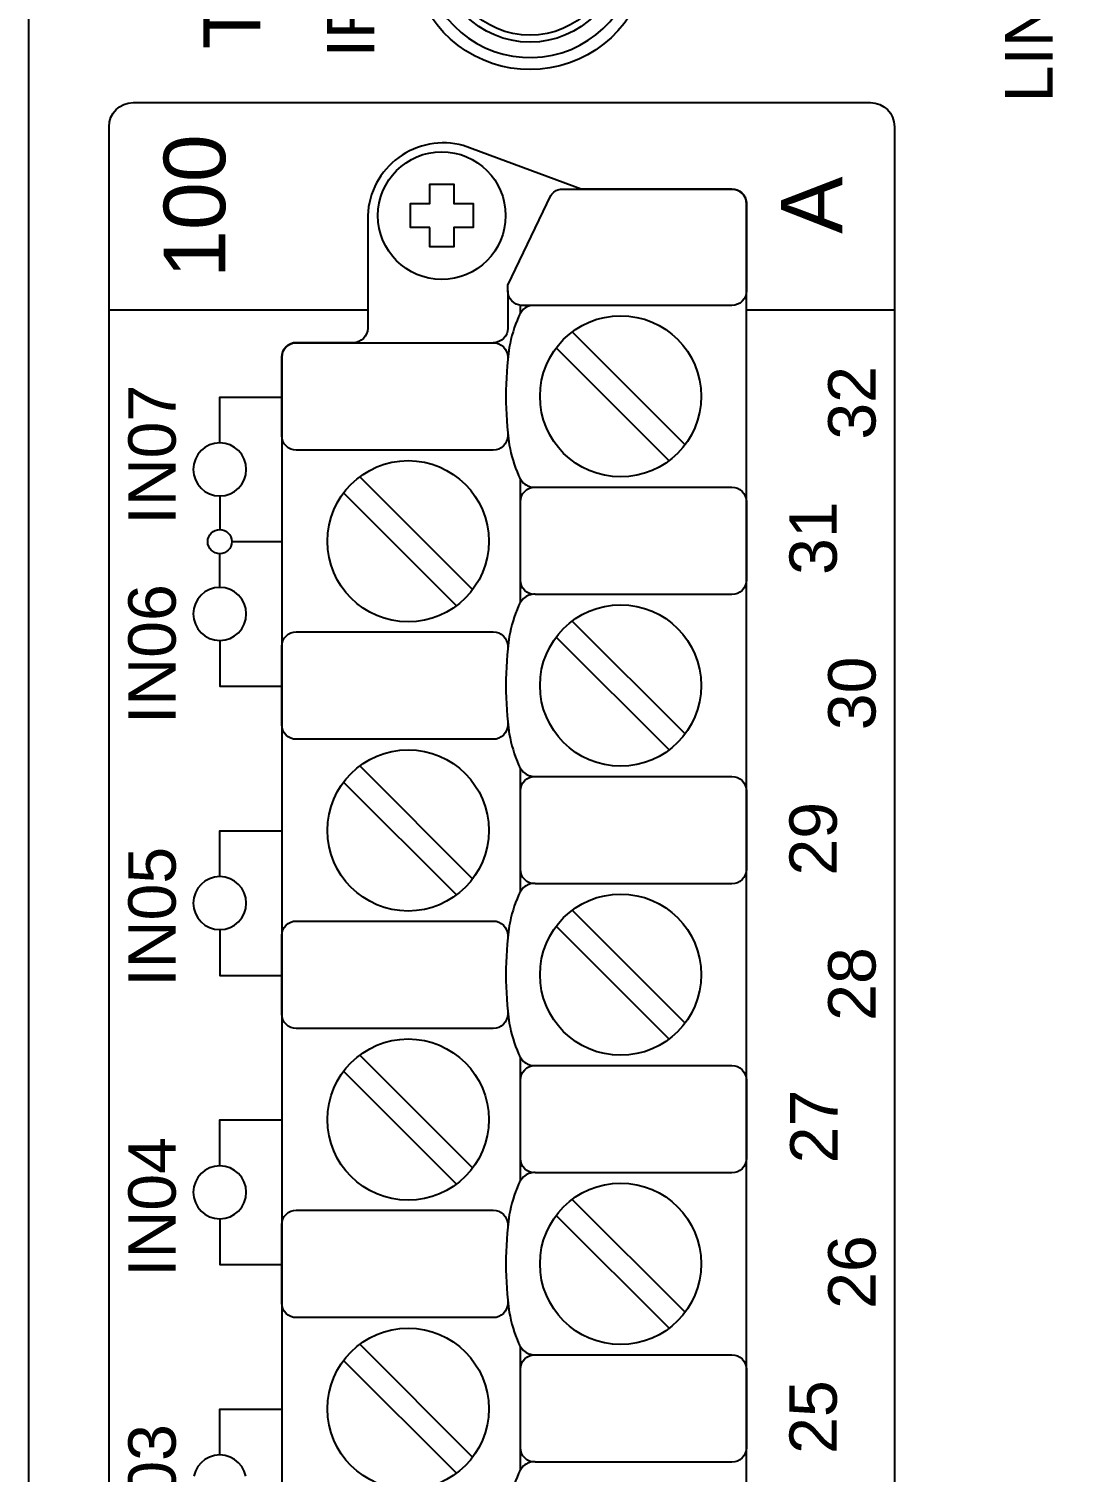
# Model space of a CAD drawing. Extents: x 1 to 47, y 1 to 35.
# Drawn here: x 27.057 to 29.239, y 11.636 to 14.63 of the extents above; entities that cross this region are included whole.
import ezdxf

# ---------------------------------------------------------------- set-up
doc = ezdxf.new("R2010")
doc.units = 0
doc.header["$MEASUREMENT"] = 0
doc.layers.add('7_00______DWG_', color=7, linetype='CONTINUOUS')
doc.styles.add('ARIAL', font='arial.ttf')

msp = doc.modelspace()

# ---------------------------------------------------------------- linework, layer by layer
at = {"layer": '7_00______DWG_'}
for points in [[(27.057, 3.0726), (27.057, 20.1626, -0.377157), (27.147, 20.2426), (35.427, 20.2426, -0.414213), (35.517, 20.1526), (35.517, 3.0826, -0.414213), (35.427, 2.9926), (27.147, 2.9926, -0.377161)], [(27.881, 14.6729), (27.881, 14.9125, -3.864645)], [(28.5161, 9.2556, 0.414213), (28.5461, 9.2856), (28.5462, 14.2674, 0.414214), (28.5162, 14.2974), (28.2031, 14.2974), (27.9584, 14.3883, 0.480048), (27.7602, 14.2433), (27.7602, 14.0091, -0.414214), (27.7302, 13.9791), (27.612, 13.9791, 0.414212), (27.582, 13.9491), (27.5819, 13.9491), (27.5819, 8.968, 0.414215), (27.6119, 8.938), (27.9248, 8.9381), (28.1696, 8.8472, 0.47859), (28.3681, 8.9922), (28.3681, 9.2256, -0.414214), (28.3981, 9.2556)], [(28.546, 14.2707), (28.5462, 14.0864, -0.414214), (28.5162, 14.0564), (28.0791, 14.0564, -0.390527), (28.0508, 14.0864), (28.0508, 14.0986), (28.1405, 14.2845, -0.241514), (28.1605, 14.2974), (28.5162, 14.2974, -0.422157)]]:
    msp.add_lwpolyline(points, format="xyb", close=True, dxfattribs=at)
for points in [[(27.881, 14.7414, 8.544004), (27.881, 14.8439)], [(28.0508, 14.0864), (28.0509, 14.0091, -0.414214), (28.0209, 13.9791)], [(28.0989, 14.0564, 0.127742), (28.0835, 14.0486, 0.081668), (28.0733, 14.033, 0.0591), (28.054, 13.9693, 0.034646), (28.0469, 13.8678, 0.03436), (28.054, 13.7671, 0.0591), (28.0733, 13.7034, 0.081668), (28.0835, 13.6877, 0.191033), (28.1074, 13.6792)], [(28.0507, 13.7941), (28.0507, 13.7862, -0.414214), (28.0207, 13.7562), (27.6119, 13.7562, -0.414214), (27.5819, 13.7862), (27.5819, 13.9491, -0.414214), (27.6119, 13.9791), (28.0207, 13.9791, -0.414214), (28.0507, 13.9491), (28.0507, 13.9423)], [(28.0774, 13.6492, -0.414214), (28.1074, 13.6792), (28.5161, 13.6792, -0.414214), (28.5461, 13.6492), (28.5461, 13.4864, -0.414214), (28.5161, 13.4564), (28.1074, 13.4564, -0.414214), (28.0774, 13.4864)], [(28.1074, 13.4571, 0.191033), (28.0835, 13.4486, 0.081668), (28.0733, 13.433, 0.0591), (28.054, 13.3693, 0.034646), (28.0469, 13.2678, 0.03436), (28.054, 13.1671, 0.0591), (28.0733, 13.1034, 0.081668), (28.0835, 13.0877, 0.191033), (28.1074, 13.0792)], [(28.0507, 13.1941), (28.0507, 13.1862, -0.414214), (28.0207, 13.1562), (27.6119, 13.1562, -0.414214), (27.5819, 13.1862), (27.5819, 13.3491, -0.414214), (27.6119, 13.3791), (28.0207, 13.3791, -0.414214), (28.0507, 13.3491), (28.0507, 13.3422)], [(28.0774, 13.0492, -0.414214), (28.1074, 13.0792), (28.5161, 13.0792, -0.414214), (28.5461, 13.0492), (28.5461, 12.8864, -0.414214), (28.5161, 12.8564), (28.1074, 12.8564, -0.414214), (28.0774, 12.8864)], [(28.1074, 12.8571, 0.191033), (28.0835, 12.8486, 0.081668), (28.0733, 12.833, 0.0591), (28.054, 12.7693, 0.034646), (28.0469, 12.6678, 0.03436), (28.054, 12.5671, 0.0591), (28.0733, 12.5034, 0.081668), (28.0835, 12.4877, 0.191033), (28.1074, 12.4792)], [(28.0507, 12.5941), (28.0507, 12.5862, -0.414214), (28.0207, 12.5562), (27.6119, 12.5562, -0.414214), (27.5819, 12.5862), (27.5819, 12.7491, -0.414214), (27.6119, 12.7791), (28.0207, 12.7791, -0.414214), (28.0507, 12.7491), (28.0507, 12.7422)], [(28.0774, 12.4492, -0.414214), (28.1074, 12.4792), (28.5161, 12.4792, -0.414214), (28.5461, 12.4492), (28.5461, 12.2864, -0.414214), (28.5161, 12.2564), (28.1074, 12.2564, -0.414214), (28.0774, 12.2864)], [(28.1074, 12.2571, 0.191033), (28.0835, 12.2486, 0.081668), (28.0733, 12.233, 0.0591), (28.054, 12.1693, 0.034646), (28.0469, 12.0678, 0.03436), (28.054, 11.9671, 0.0591), (28.0733, 11.9033, 0.081668), (28.0835, 11.8877, 0.191033), (28.1074, 11.8792)], [(28.0507, 11.9941), (28.0507, 11.9862, -0.414214), (28.0207, 11.9562), (27.6119, 11.9562, -0.414214), (27.5819, 11.9862), (27.5819, 12.1491, -0.414214), (27.6119, 12.1791), (28.0207, 12.1791, -0.414214), (28.0507, 12.1491), (28.0507, 12.1422)], [(28.0774, 11.8492, -0.414214), (28.1074, 11.8792), (28.5161, 11.8792, -0.414214), (28.5461, 11.8492), (28.5461, 11.6864, -0.414214), (28.5161, 11.6564), (28.1074, 11.6564, -0.414214), (28.0774, 11.6864)], [(28.1074, 11.6571, 0.191033), (28.0835, 11.6486, 0.081668), (28.0733, 11.633, 0.0591), (28.054, 11.5693, 0.034646), (28.0469, 11.4677, 0.03436), (28.054, 11.3671, 0.0591), (28.0733, 11.3033, 0.081668), (28.0835, 11.2877, 0.191033), (28.1074, 11.2792)]]:
    msp.add_lwpolyline(points, format="xyb", dxfattribs=at)
for points in [[(27.2234, 3.2873), (27.2234, 14.4273), (27.2244, 14.4374), (27.2273, 14.4468), (27.2319, 14.4553), (27.238, 14.4627), (27.2454, 14.4688), (27.2539, 14.4734), (27.2633, 14.4763), (27.2733, 14.4773), (28.8033, 14.4773)], [(28.8033, 14.4773), (28.8134, 14.4763), (28.8228, 14.4734), (28.8313, 14.4688), (28.8387, 14.4627), (28.8448, 14.4553), (28.8494, 14.4468), (28.8523, 14.4374), (28.8534, 14.4273), (28.8534, 3.2873)], [(27.2234, 14.0476), (27.7602, 14.0476)], [(28.0767, 14.0567), (28.0767, 14.0396)], [(28.5462, 14.0476), (28.8534, 14.0476)], [(28.1847, 14.0016), (28.4189, 13.7674)], [(28.1513, 13.9681), (28.3855, 13.734)], [(27.4532, 13.7712), (27.4532, 13.8663), (27.5819, 13.8663)], [(27.7438, 13.7009), (27.9779, 13.4667)], [(28.0774, 13.4406), (28.0774, 13.6957)], [(27.4532, 13.6612), (27.4532, 13.5913)], [(27.7103, 13.6675), (27.9445, 13.4333)], [(27.4782, 13.5663), (27.5819, 13.5663)], [(27.4532, 13.4712), (27.4532, 13.5413)], [(28.1847, 13.4016), (28.4189, 13.1674)], [(27.4532, 13.3612), (27.4532, 13.2663), (27.5819, 13.2663)], [(28.1513, 13.3681), (28.3855, 13.134)], [(27.7438, 13.1009), (27.9779, 12.8667)], [(28.0774, 12.8406), (28.0774, 13.0957)], [(27.7103, 13.0675), (27.9445, 12.8333)], [(27.4532, 12.8712), (27.4532, 12.9663), (27.5819, 12.9663)], [(28.1847, 12.8016), (28.4189, 12.5674)], [(27.4532, 12.7612), (27.4532, 12.6663), (27.5819, 12.6663)], [(28.1513, 12.7681), (28.3855, 12.534)], [(27.7438, 12.5009), (27.9779, 12.2667)], [(28.0774, 12.2406), (28.0774, 12.4957)], [(27.7103, 12.4675), (27.9445, 12.2333)], [(27.4532, 12.2712), (27.4532, 12.3663), (27.5819, 12.3663)], [(28.1847, 12.2015), (28.4189, 11.9674)], [(27.4532, 12.1612), (27.4532, 12.0663), (27.5819, 12.0663)], [(28.1513, 12.1681), (28.3855, 11.934)], [(27.7438, 11.9009), (27.9779, 11.6667)], [(28.0774, 11.6406), (28.0774, 11.8957)], [(27.7103, 11.8675), (27.9445, 11.6333)], [(27.4532, 11.6712), (27.4532, 11.7663), (27.5819, 11.7663)], [(27.5071, 11.6273), (27.5039, 11.6376), (27.4988, 11.647), (27.4921, 11.6551), (27.484, 11.6618), (27.4747, 11.6669), (27.4643, 11.6701), (27.4532, 11.6712), (27.4421, 11.6701), (27.4318, 11.6669), (27.4225, 11.6618), (27.4143, 11.6551), (27.4076, 11.647), (27.4026, 11.6376), (27.3994, 11.6273)]]:
    msp.add_lwpolyline(points, dxfattribs=at)
for points in [[(27.8891, 14.2179), (27.8488, 14.2179), (27.8488, 14.2678), (27.8891, 14.2678), (27.8891, 14.3079), (27.939, 14.3079), (27.939, 14.2678), (27.979, 14.2678), (27.979, 14.2179), (27.939, 14.2179), (27.939, 14.1777), (27.8891, 14.1777)], [(27.5082, 13.7162), (27.5071, 13.7273), (27.5039, 13.7376), (27.4988, 13.747), (27.4921, 13.7551), (27.484, 13.7618), (27.4747, 13.7669), (27.4643, 13.7701), (27.4532, 13.7712), (27.4421, 13.7701), (27.4318, 13.7669), (27.4225, 13.7618), (27.4143, 13.7551), (27.4076, 13.747), (27.4026, 13.7376), (27.3994, 13.7273), (27.3982, 13.7162), (27.3994, 13.7051), (27.4026, 13.6948), (27.4076, 13.6855), (27.4143, 13.6773), (27.4225, 13.6706), (27.4318, 13.6656), (27.4421, 13.6623), (27.4532, 13.6612), (27.4643, 13.6623), (27.4747, 13.6656), (27.484, 13.6706), (27.4921, 13.6773), (27.4988, 13.6855), (27.5039, 13.6948), (27.5071, 13.7051)], [(27.4532, 13.5413), (27.4482, 13.5418), (27.4435, 13.5432), (27.4393, 13.5455), (27.4356, 13.5486), (27.4325, 13.5523), (27.4302, 13.5565), (27.4287, 13.5612), (27.4282, 13.5663), (27.4287, 13.5713), (27.4302, 13.576), (27.4325, 13.5802), (27.4356, 13.5839), (27.4393, 13.587), (27.4435, 13.5893), (27.4482, 13.5907), (27.4532, 13.5913), (27.4583, 13.5907), (27.463, 13.5893), (27.4672, 13.587), (27.4709, 13.5839), (27.474, 13.5802), (27.4763, 13.576), (27.4777, 13.5713), (27.4782, 13.5663), (27.4777, 13.5612), (27.4763, 13.5565), (27.474, 13.5523), (27.4709, 13.5486), (27.4672, 13.5455), (27.463, 13.5432), (27.4583, 13.5418)], [(27.5082, 13.4162), (27.5071, 13.4273), (27.5039, 13.4376), (27.4988, 13.447), (27.4921, 13.4551), (27.484, 13.4618), (27.4747, 13.4669), (27.4643, 13.4701), (27.4532, 13.4712), (27.4421, 13.4701), (27.4318, 13.4669), (27.4225, 13.4618), (27.4143, 13.4551), (27.4076, 13.447), (27.4026, 13.4376), (27.3994, 13.4273), (27.3982, 13.4162), (27.3994, 13.4051), (27.4026, 13.3948), (27.4076, 13.3855), (27.4143, 13.3773), (27.4225, 13.3706), (27.4318, 13.3656), (27.4421, 13.3623), (27.4532, 13.3612), (27.4643, 13.3623), (27.4747, 13.3656), (27.484, 13.3706), (27.4921, 13.3773), (27.4988, 13.3855), (27.5039, 13.3948), (27.5071, 13.4051)], [(27.5082, 12.8162), (27.5071, 12.8273), (27.5039, 12.8376), (27.4988, 12.847), (27.4921, 12.8551), (27.484, 12.8618), (27.4747, 12.8669), (27.4643, 12.8701), (27.4532, 12.8712), (27.4421, 12.8701), (27.4318, 12.8669), (27.4225, 12.8618), (27.4143, 12.8551), (27.4076, 12.847), (27.4026, 12.8376), (27.3994, 12.8273), (27.3982, 12.8162), (27.3994, 12.8051), (27.4026, 12.7948), (27.4076, 12.7855), (27.4143, 12.7773), (27.4225, 12.7706), (27.4318, 12.7656), (27.4421, 12.7623), (27.4532, 12.7612), (27.4643, 12.7623), (27.4747, 12.7656), (27.484, 12.7706), (27.4921, 12.7773), (27.4988, 12.7855), (27.5039, 12.7948), (27.5071, 12.8051)], [(27.5082, 12.2162), (27.5071, 12.2273), (27.5039, 12.2376), (27.4988, 12.247), (27.4921, 12.2551), (27.484, 12.2618), (27.4747, 12.2669), (27.4643, 12.2701), (27.4532, 12.2712), (27.4421, 12.2701), (27.4318, 12.2669), (27.4225, 12.2618), (27.4143, 12.2551), (27.4076, 12.247), (27.4026, 12.2376), (27.3994, 12.2273), (27.3982, 12.2162), (27.3994, 12.2051), (27.4026, 12.1948), (27.4076, 12.1855), (27.4143, 12.1773), (27.4225, 12.1706), (27.4318, 12.1656), (27.4421, 12.1623), (27.4532, 12.1612), (27.4643, 12.1623), (27.4747, 12.1656), (27.484, 12.1706), (27.4921, 12.1773), (27.4988, 12.1855), (27.5039, 12.1948), (27.5071, 12.2051)]]:
    msp.add_lwpolyline(points, close=True, dxfattribs=at)
for centre, radius in [((28.097, 14.7926), 0.19), ((28.097, 14.7926), 0.1755), ((27.9139, 14.2428), 0.1324), ((28.2851, 13.8678), 0.1673), ((27.8441, 13.5671), 0.1673), ((28.2851, 13.2678), 0.1673), ((27.8441, 12.9671), 0.1673), ((28.2851, 12.6678), 0.1673), ((27.8441, 12.3671), 0.1673), ((28.2851, 12.0678), 0.1673), ((27.8441, 11.7671), 0.1673)]:
    msp.add_circle(centre, radius, dxfattribs=at)

# ---------------------------------------------------------------- texts
at = {"layer": '7_00______DWG_', "style": 'ARIAL'}
for s, height, p in [('LINK = YELLOW', 0.098333, (29.1814, 14.4777)), ('TIME', 0.118, (27.5371, 14.5879)), ('IRIG-B', 0.09833, (27.7742, 14.5712)), ('100', 0.12783, (27.4646, 14.1136)), ('A', 0.1278, (28.7455, 14.2049)), ('32', 0.09833, (28.8141, 13.7779)), ('IN07', 0.09833, (27.3617, 13.6016)), ('31', 0.09833, (28.7337, 13.4971)), ('IN06', 0.09833, (27.3617, 13.1879)), ('30', 0.09833, (28.8141, 13.175)), ('29', 0.09833, (28.7337, 12.8734)), ('IN05', 0.09833, (27.3617, 12.6429)), ('28', 0.09833, (28.8141, 12.572)), ('27', 0.09833, (28.7352, 12.2763)), ('IN04', 0.09833, (27.3617, 12.0407)), ('26', 0.09833, (28.8141, 11.9744)), ('25', 0.09833, (28.7337, 11.6734)), ('IN03', 0.09833, (27.3617, 11.4452))]:
    msp.add_text(s, height=height, rotation=90, dxfattribs=at).set_placement(p)

doc.saveas('drawing.dxf')
